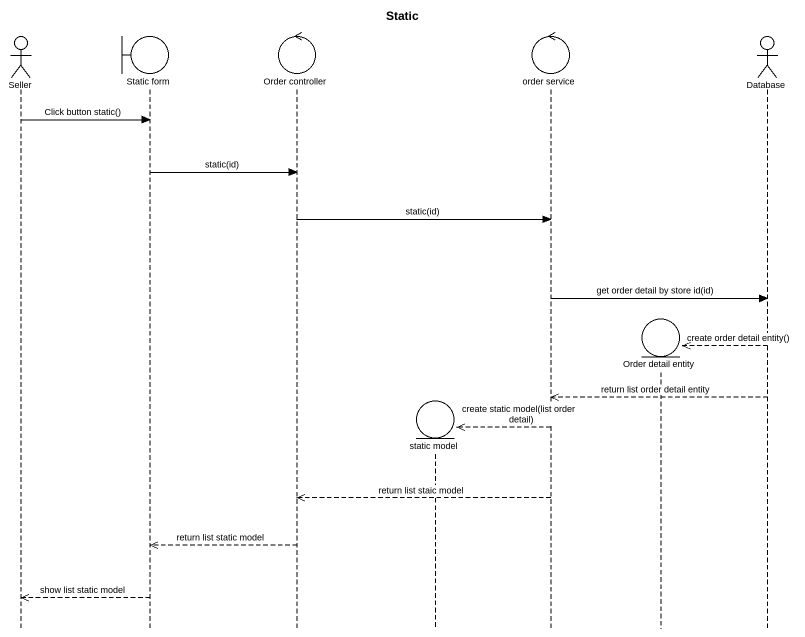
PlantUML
@startuml
title Static
hide footbox
actor Seller
boundary "Static form" as Static_form
control "Order controller" as Order_controller
entity "static model" as static_model
control "order service" as order_service
entity "Order detail entity" as Order_detail_entity
actor "Database" as Database_

Seller -> Static_form : Click button static()
Static_form -> Order_controller : static(id)
Order_controller -> order_service : static(id)
order_service -> Database_ : get order detail by store id(id)
Database_ -->> Order_detail_entity ** : create order detail entity()
Database_ -->> order_service : return list order detail entity
order_service -->> static_model ** : create static model(list order detail)
order_service -->> Order_controller : return list staic model
Order_controller -->> Static_form : return list static model
Static_form -->> Seller : show list static model
@enduml
